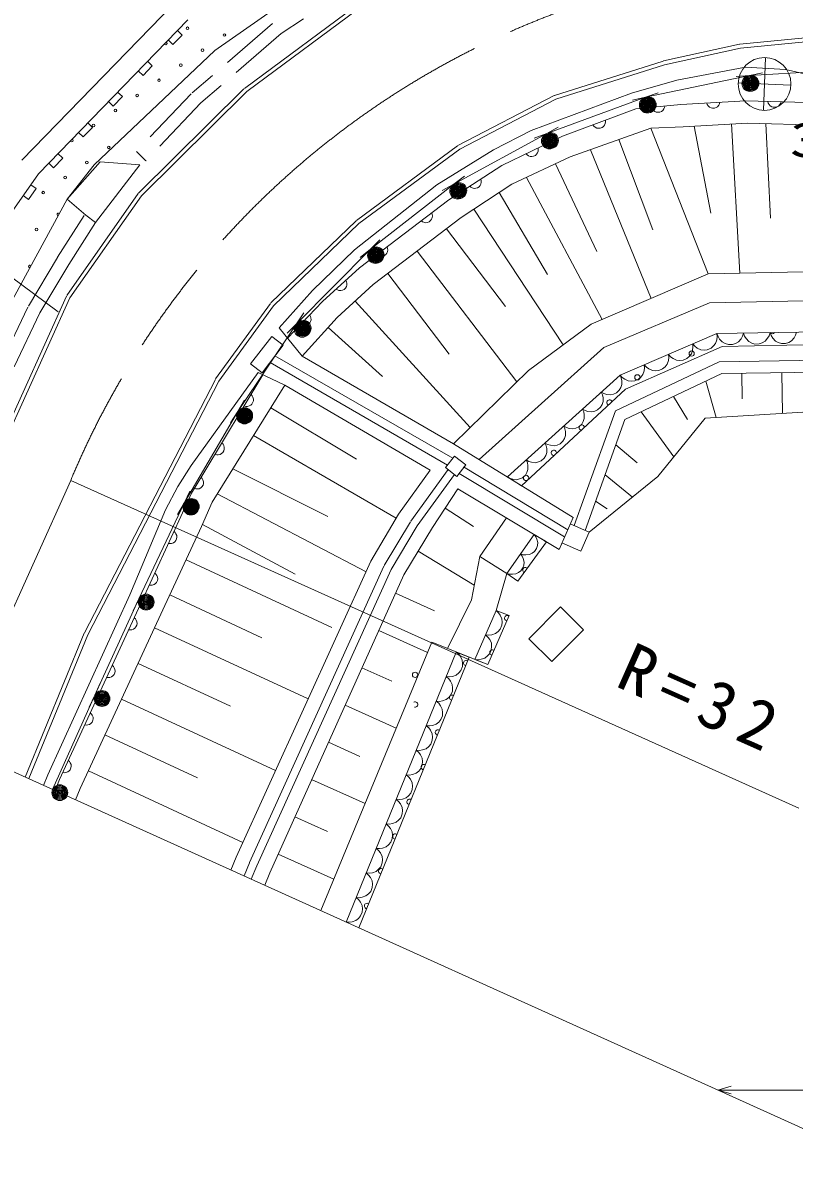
# Model space of a CAD drawing. Units: millimetres, scale not verified. Extents: x 30705 to 670705, y 16818 to 376818.
# Drawn here: x 416491 to 445578, y 247123 to 290322 of the extents above; entities that cross this region are included whole.
import ezdxf
from ezdxf.enums import TextEntityAlignment as Align

# ---------------------------------------------------------------- set-up
doc = ezdxf.new("R2010")
doc.units = ezdxf.units.MM
doc.header["$LTSCALE"] = 1000
doc.linetypes.add('CHAIN', pattern=[18.5, 12, -1.5, 3.5, -1.5])
doc.linetypes.add('USER3', pattern=[3, 2.25, -0.75])
doc.layers.add('S-SUV', color=7, linetype='Continuous', lineweight=13)
doc.layers.add('S-SUV-ROAD', color=7, linetype='Continuous', lineweight=13)
doc.styles.add('ＭＳ ゴシック', font='')
doc.styles.get('ＭＳ ゴシック').set_extended_font_data('MS Gothic')

# ---------------------------------------------------------------- blocks, each defined once
blk = doc.blocks.new('BUHIN27')
at = {"color": 7, "linetype": 'Continuous', "lineweight": 13}
blk.add_lwpolyline([(514, -78), (0, 0), (477, 206)], dxfattribs=at)
blk = doc.blocks.new('BUHIN30')
at = {"color": 7, "linetype": 'Continuous', "lineweight": 13}
for p, q in [((0, 995), (0, -995)), ((-995, 0), (995, 0))]:
    blk.add_line(p, q, dxfattribs=at)
blk.add_circle((0, 0), 995, dxfattribs=at)
blk = doc.blocks.new('BUHIN31')
at = {"color": 7, "linetype": 'Continuous', "lineweight": 13}
for radius in [298, 264, 230, 194, 159, 117, 81, 46.5, 9]:
    blk.add_circle((-110, -277), radius, dxfattribs=at)
blk = doc.blocks.new('BUHIN32')
at = {"color": 7, "linetype": 'Continuous', "lineweight": 13}
for radius in [298, 264, 230, 194, 159, 117, 81, 46.5, 9]:
    blk.add_circle((-113, -276), radius, dxfattribs=at)
blk = doc.blocks.new('BUHIN33')
at = {"color": 7, "linetype": 'Continuous', "lineweight": 13}
for radius in [298, 264, 230, 194, 159, 117, 81, 46.5, 9]:
    blk.add_circle((-116, -275), radius, dxfattribs=at)
blk = doc.blocks.new('BUHIN34')
at = {"color": 7, "linetype": 'Continuous', "lineweight": 13}
for radius in [298, 264, 230, 194, 159, 117, 81, 46.5, 9]:
    blk.add_circle((-140, -263), radius, dxfattribs=at)
blk = doc.blocks.new('BUHIN35')
at = {"color": 7, "linetype": 'Continuous', "lineweight": 13}
for radius in [298, 264, 230, 194, 159, 117, 81, 46.5, 9]:
    blk.add_circle((-155, -255), radius, dxfattribs=at)
blk = doc.blocks.new('BUHIN36')
at = {"color": 7, "linetype": 'Continuous', "lineweight": 13}
for radius in [298, 264, 230, 194, 159, 117, 81, 46.5, 9]:
    blk.add_circle((-201, -220), radius, dxfattribs=at)
blk = doc.blocks.new('BUHIN37')
at = {"color": 7, "linetype": 'Continuous', "lineweight": 13}
for radius in [298, 264, 230, 194, 159, 117, 81, 46.5, 9]:
    blk.add_circle((-227, -193), radius, dxfattribs=at)
blk = doc.blocks.new('BUHIN38')
at = {"color": 7, "linetype": 'Continuous', "lineweight": 13}
for radius in [298, 264, 230, 194, 159, 117, 81, 46.5, 9]:
    blk.add_circle((-256, -154), radius, dxfattribs=at)
blk = doc.blocks.new('BUHIN39')
at = {"color": 7, "linetype": 'Continuous', "lineweight": 13}
for radius in [298, 264, 230, 194, 159, 117, 81, 46.5, 9]:
    blk.add_circle((-276, -114), radius, dxfattribs=at)
blk = doc.blocks.new('BUHIN40')
at = {"color": 7, "linetype": 'Continuous', "lineweight": 13}
for radius in [298, 264, 230, 194, 159, 117, 81, 46.5, 9]:
    blk.add_circle((-289, -74), radius, dxfattribs=at)
blk = doc.blocks.new('BUHIN41')
at = {"color": 7, "linetype": 'Continuous', "lineweight": 13}
for radius in [298, 264, 230, 194, 159, 117, 81, 46.5, 9]:
    blk.add_circle((-297, -31), radius, dxfattribs=at)
blk = doc.blocks.new('BUHIN61')
at = {"color": 7, "linetype": 'Continuous', "lineweight": 13}
blk.add_lwpolyline([(-211, 134), (-345, -76), (76, -345), (211, -134)], dxfattribs=at)
blk = doc.blocks.new('BUHIN62')
at = {"color": 7, "linetype": 'Continuous', "lineweight": 13}
blk.add_lwpolyline([(-187, 166), (-353, -20), (20, -353), (187, -166)], dxfattribs=at)
blk = doc.blocks.new('BUHIN93')
at = {"color": 7, "linetype": 'Continuous', "lineweight": 13}
blk.add_lwpolyline([(231, -95), (191, -141), (145, -174), (80, -207), (17, -214), (-44, -208), (-115, -178), (-163, -140), (-202, -91), (-227, -22), (-236, 35), (-231, 95)], dxfattribs=at)
blk = doc.blocks.new('BUHIN94')
at = {"color": 7, "linetype": 'Continuous', "lineweight": 13}
blk.add_lwpolyline([(231, -95), (191, -140), (145, -174), (80, -207), (18, -214), (-43, -208), (-115, -178), (-163, -140), (-202, -91), (-227, -22), (-236, 35), (-231, 95)], dxfattribs=at)
blk = doc.blocks.new('BUHIN97')
at = {"color": 7, "linetype": 'Continuous', "lineweight": 13}
blk.add_lwpolyline([(219, -120), (174, -161), (125, -189), (57, -215), (-6, -215), (-66, -202), (-134, -165), (-177, -121), (-211, -68), (-228, 3), (-231, 60), (-219, 120)], dxfattribs=at)
blk = doc.blocks.new('BUHIN100')
at = {"color": 7, "linetype": 'Continuous', "lineweight": 13}
blk.add_lwpolyline([(160, -192), (103, -214), (46, -222), (-27, -220), (-85, -197), (-136, -163), (-185, -104), (-209, -47), (-221, 14), (-210, 87), (-192, 141), (-160, 192)], dxfattribs=at)
blk = doc.blocks.new('BUHIN106')
at = {"color": 7, "linetype": 'Continuous', "lineweight": 13}
blk.add_lwpolyline([(4, -250), (-54, -231), (-103, -202), (-159, -155), (-190, -100), (-208, -42), (-209, 36), (-193, 95), (-163, 150), (-109, 200), (-61, 230), (-4, 250)], dxfattribs=at)
blk = doc.blocks.new('BUHIN120')
at = {"color": 7, "linetype": 'Continuous', "lineweight": 13}
blk.add_lwpolyline([(-470, 169), (-474, 48), (-451, -64), (-396, -200), (-313, -294), (-215, -369), (-69, -421), (54, -426), (178, -407), (307, -336), (394, -264), (470, -169)], dxfattribs=at)
blk = doc.blocks.new('BUHIN121')
at = {"color": 7, "linetype": 'Continuous', "lineweight": 13}
blk.add_lwpolyline([(-469, 179), (-475, 58), (-454, -55), (-402, -193), (-320, -289), (-223, -366), (-78, -422), (46, -429), (171, -412), (301, -344), (390, -273), (469, -179)], dxfattribs=at)
blk = doc.blocks.new('BUHIN122')
at = {"color": 7, "linetype": 'Continuous', "lineweight": 13}
blk.add_lwpolyline([(-378, 241), (-405, 136), (-406, 33), (-386, -97), (-332, -195), (-261, -280), (-144, -355), (-37, -383), (75, -391), (202, -354), (292, -309), (378, -241)], dxfattribs=at)
blk = doc.blocks.new('BUHIN123')
at = {"color": 7, "linetype": 'Continuous', "lineweight": 13}
blk.add_lwpolyline([(-335, 340), (-388, 238), (-414, 132), (-424, -8), (-391, -123), (-338, -229), (-234, -334), (-130, -389), (-15, -424), (125, -416), (230, -390), (335, -340)], dxfattribs=at)
blk = doc.blocks.new('BUHIN124')
at = {"color": 7, "linetype": 'Continuous', "lineweight": 13}
blk.add_lwpolyline([(-215, 448), (-302, 365), (-364, 269), (-420, 135), (-427, 10), (-410, -111), (-343, -250), (-259, -339), (-158, -412), (-17, -452), (95, -462), (215, -448)], dxfattribs=at)
blk = doc.blocks.new('BUHIN125')
at = {"color": 7, "linetype": 'Continuous', "lineweight": 13}
blk.add_lwpolyline([(-30, 500), (-142, 456), (-236, 390), (-340, 286), (-394, 172), (-424, 53), (-415, -102), (-371, -218), (-304, -324), (-189, -415), (-88, -467), (30, -500)], dxfattribs=at)

msp = doc.modelspace()

# ---------------------------------------------------------------- linework, layer by layer
at = {"layer": 'S-SUV', "linetype": 'USER3'}
for p, q in [((429573, 292125), (426235, 289924)), ((425908, 290302), (422878, 287685)), ((426235, 289924), (423205, 287307)), ((422842, 287651), (420770, 285467)), ((423205, 287307), (421132, 285123)), ((418806, 283062), (417800, 281482)), ((419228, 282793), (418222, 281213)), ((417792, 281469), (416701, 279637)), ((418222, 281213), (417131, 279382)), ((416679, 279596), (414964, 275981)), ((417131, 279382), (415416, 275767))]:
    msp.add_line(p, q, dxfattribs=at)
at = {"layer": 'S-SUV'}
for p, q in [((424843, 287851), (429365, 291201)), ((417821, 279423), (402285, 290839)), ((416455, 285140), (422183, 291047)), ((424932, 287731), (429455, 291081)), ((417074, 284629), (422708, 290440)), ((440655, 288888), (443520, 289515)), ((443537, 289518), (445997, 289760)), ((443552, 289368), (446012, 289610)), ((440687, 288741), (443552, 289368)), ((436547, 287587), (440642, 288884)), ((436592, 287444), (440687, 288741)), ((443892, 288335), (447834, 288573)), ((439979, 287514), (443892, 288335)), ((443393, 288305), (443892, 288335)), ((443892, 288335), (444381, 288438)), ((420854, 283904), (424826, 287837)), ((420960, 283797), (424932, 287731)), ((432899, 285692), (436523, 287578)), ((432968, 285559), (436592, 287444)), ((436246, 286149), (439979, 287514)), ((439489, 287412), (439979, 287514)), ((439979, 287514), (440448, 287686)), ((441806, 286430), (442435, 283150)), ((443213, 286510), (443534, 280883)), ((444518, 286525), (444686, 282951)), ((432748, 284236), (436246, 286149)), ((435776, 285977), (436246, 286149)), ((436246, 286149), (436685, 286389)), ((440174, 286350), (442336, 280856)), ((429072, 282870), (432879, 285680)), ((429161, 282750), (432968, 285559)), ((438963, 285919), (440250, 282521)), ((437894, 285538), (440184, 279929)), ((436584, 285010), (438133, 281699)), ((413618, 279685), (417074, 284629)), ((432748, 284236), (433142, 284544)), ((435483, 284496), (438343, 279137)), ((418143, 280038), (420837, 283883)), ((429606, 281784), (432748, 284236)), ((432309, 283997), (432748, 284236)), ((434453, 283923), (436278, 280833)), ((418266, 279952), (420960, 283797)), ((433494, 283291), (436863, 278175)), ((425841, 279756), (429057, 282858)), ((425945, 279648), (429161, 282750)), ((432463, 282554), (434695, 279626)), ((429606, 281784), (429959, 282139)), ((426813, 278975), (429606, 281784)), ((429212, 281477), (429606, 281784)), ((431358, 281712), (435118, 276782)), ((430254, 280870), (432574, 277829)), ((415678, 274578), (418129, 280014)), ((415815, 274516), (418266, 279952)), ((423761, 276893), (425824, 279736)), ((423882, 276804), (425945, 279648)), ((429021, 279829), (433362, 275057)), ((426813, 278975), (427091, 279391)), ((424601, 275657), (426813, 278975)), ((426461, 278620), (426813, 278975)), ((428003, 278837), (430051, 276985)), ((425080, 277457), (425877, 278496)), ((425877, 278496), (426307, 278166)), ((426307, 278166), (425511, 277127)), ((425511, 277127), (425080, 277457)), ((438840, 275688), (442754, 277541)), ((442754, 277541), (448898, 277632)), ((439200, 275361), (442858, 277093)), ((442858, 277093), (448877, 277182)), ((443611, 277104), (443625, 276143)), ((445115, 277126), (445138, 275595)), ((418809, 267311), (423749, 276873)), ((418942, 267242), (423882, 276804)), ((442249, 276804), (442643, 275441)), ((424601, 275657), (424854, 276088)), ((441029, 276227), (441563, 275364)), ((422571, 272209), (424601, 275657)), ((424323, 275241), (424601, 275657)), ((425841, 275804), (429075, 273863)), ((437281, 271358), (438840, 275688)), ((439810, 275650), (441047, 273957)), ((437694, 271177), (439200, 275361)), ((425193, 274761), (430566, 271640)), ((438858, 274410), (439658, 273730)), ((432767, 273983), (432429, 273549)), ((433197, 273648), (432767, 273983)), ((424409, 273501), (427992, 271698)), ((431122, 271527), (432527, 273472)), ((432429, 273549), (432859, 273214)), ((432859, 273214), (433197, 273648)), ((418293, 273064), (445758, 260696)), ((431365, 271352), (432764, 273288)), ((435301, 272862), (434763, 273193)), ((440445, 273209), (437849, 271110)), ((438447, 273269), (439482, 272430)), ((422571, 272209), (422785, 272661)), ((420868, 268601), (422571, 272209)), ((422318, 271778), (422571, 272209)), ((423823, 272556), (429440, 269617)), ((438092, 272283), (438525, 271992)), ((432418, 272020), (433482, 271328)), ((423267, 271405), (426754, 269526)), ((430120, 269854), (431108, 271506)), ((430378, 269700), (431365, 271352)), ((437242, 271667), (436715, 270462)), ((437849, 271110), (437135, 271422)), ((435771, 271026), (436238, 270747)), ((437536, 270394), (437849, 271110)), ((436822, 270707), (437536, 270394)), ((422648, 270067), (428145, 267512)), ((431403, 270400), (433517, 269117)), ((425041, 258647), (430104, 269824)), ((425315, 258523), (430378, 269700)), ((434336, 268155), (434744, 269557)), ((435157, 269261), (434744, 269557)), ((420868, 268601), (421076, 269055)), ((422032, 268744), (425502, 267131)), ((430544, 268804), (432011, 268144)), ((419202, 264958), (420868, 268601)), ((420654, 268149), (420868, 268601)), ((436772, 268291), (435576, 267090)), ((437636, 267431), (436772, 268291)), ((434336, 268155), (434832, 267966)), ((421459, 267508), (427255, 264822)), ((429912, 267399), (431751, 266571)), ((436439, 266230), (437636, 267431)), ((416579, 261875), (418804, 267299)), ((416715, 261813), (418942, 267242)), ((435576, 267090), (436439, 266230)), ((432838, 266589), (433320, 266398)), ((420834, 266159), (424317, 264545)), ((434033, 266116), (433541, 266310)), ((429279, 265994), (430409, 265486)), ((419202, 264958), (419407, 265415)), ((417611, 261408), (419202, 264958)), ((418994, 264504), (419202, 264958)), ((420209, 264810), (426023, 262116)), ((428646, 264590), (430572, 263722)), ((419584, 263461), (423077, 261843)), ((428014, 263185), (429195, 262652)), ((414481, 262823), (416862, 261746)), ((418959, 262112), (424790, 259411)), ((416862, 261746), (418927, 260813)), ((427381, 261780), (429394, 260873)), ((418927, 260813), (449212, 247123)), ((426748, 260375), (427982, 259819)), ((426116, 258970), (428215, 258024)), ((424833, 258144), (425037, 258638)), ((425106, 258020), (425315, 258523)), ((442699, 250068), (477509, 250068))]:
    msp.add_line(p, q, dxfattribs=at)
at = {"layer": 'S-SUV', "linetype": 'CHAIN'}
msp.add_line((414124, 263807), (418293, 273064), dxfattribs=at)
at = {"layer": 'S-SUV'}
for points in [[(442781, 287326), (442764, 287268), (442737, 287217), (442693, 287160), (442639, 287127), (442582, 287106), (442504, 287102), (442445, 287116), (442388, 287143), (442336, 287195), (442304, 287242), (442282, 287299)], [(440706, 287185), (440692, 287126), (440667, 287074), (440625, 287015), (440573, 286980), (440516, 286956), (440439, 286949), (440379, 286960), (440321, 286984), (440267, 287034), (440233, 287080), (440208, 287135)], [(438461, 286647), (438462, 286586), (438451, 286530), (438426, 286462), (438385, 286415), (438336, 286378), (438263, 286351), (438202, 286347), (438140, 286356), (438075, 286390), (438030, 286425), (437992, 286473)], [(435921, 285602), (435928, 285542), (435922, 285485), (435903, 285415), (435866, 285364), (435821, 285323), (435751, 285289), (435691, 285280), (435628, 285283), (435560, 285311), (435512, 285342), (435470, 285386)], [(433761, 284432), (433776, 284373), (433777, 284316), (433767, 284244), (433738, 284188), (433698, 284142), (433633, 284100), (433574, 284082), (433512, 284077), (433441, 284097), (433389, 284121), (433342, 284159)], [(428675, 280616), (428699, 280560), (428709, 280504), (428711, 280431), (428691, 280372), (428660, 280319), (428602, 280267), (428547, 280240), (428487, 280225), (428413, 280233), (428358, 280248), (428306, 280278)], [(427308, 279299), (427336, 279245), (427350, 279190), (427358, 279118), (427341, 279057), (427313, 279003), (427260, 278946), (427207, 278916), (427147, 278897), (427074, 278900), (427018, 278911), (426963, 278938)], [(423217, 273179), (423256, 273132), (423281, 273081), (423303, 273012), (423300, 272949), (423284, 272890), (423243, 272824), (423197, 272783), (423143, 272752), (423071, 272740), (423013, 272740), (422955, 272754)], [(422753, 272372), (422797, 272330), (422829, 272283), (422859, 272217), (422863, 272154), (422855, 272093), (422822, 272023), (422782, 271977), (422732, 271939), (422662, 271918), (422605, 271911), (422545, 271918)]]:
    msp.add_lwpolyline(points, dxfattribs=at)
for centre, radius in [((422698, 290118), 49.8), ((424090, 289865), 49.8), ((423268, 289296), 49.8), ((422446, 288726), 49.8), ((421624, 288157), 49.8), ((420801, 287588), 49.8), ((419979, 287018), 49.8), ((419157, 286449), 49.8), ((419726, 285627), 49.8), ((418904, 285058), 49.8), ((418082, 284488), 49.8), ((417260, 283919), 49.8), ((417007, 282528), 49.8), ((441714, 277849), 99.5), ((439666, 276951), 99.5), ((435469, 273158), 99.5), ((431282, 265729), 99.5)]:
    msp.add_circle(centre, radius, dxfattribs=at)
for centre, radius, start, end in [((452798, 255107), 69509, 86.302, 163.17969), ((421876, 289549), 49.8, 198.1858, 73.5759), ((420549, 286196), 49.8, 115.1532, 151.7624), ((418335, 285880), 49.8, 181.3569, 90.4049), ((417829, 283097), 49.8, 42.2801, 260.5383), ((416755, 281136), 49.8, 35.4116, 267.4068), ((444760, 278697), 99.5, 216.1286, 325.812), ((438617, 276003), 99.5, 18.8512, 247.0236), ((437568, 275055), 99.5, 5.1733, 260.7015), ((436518, 274106), 99.5, 348.1802, 277.6946), ((436251, 270840), 99.5, 209.1723, 260.7326), ((435441, 269681), 99.5, 43.795, 244.089), ((434758, 267870), 99.5, 49.1742, 264.138), ((434198, 266572), 99.5, 49.4077, 263.9045), ((433210, 266178), 99.5, 57.3145, 258.3908), ((432676, 264869), 99.5, 56.5351, 259.1702), ((431284, 264611), 99.5, 259.394, 121.4214), ((432142, 263559), 99.5, 55.7536, 259.9516), ((431607, 262250), 99.5, 54.9698, 260.7354), ((431073, 260940), 99.5, 54.1836, 261.5217), ((430538, 259631), 99.5, 53.3947, 262.3106), ((430004, 258322), 99.5, 52.603, 263.1023), ((429470, 257012), 99.5, 51.8083, 263.897)]:
    msp.add_arc(centre, radius, start, end, dxfattribs=at)
at = {"layer": 'S-SUV', "linetype": 'CHAIN'}
msp.add_arc((447819, 260726), 32000, 83.4041, 157.3212, dxfattribs=at)
at = {"layer": 'S-SUV-ROAD'}
for p, q in [((429845, 293558), (423731, 289277)), ((423731, 289277), (419177, 284962)), ((441153, 288157), (443744, 288650)), ((445256, 288569), (443744, 288650)), ((447396, 288069), (445256, 288569)), ((439444, 287674), (441153, 288157)), ((435659, 286262), (439444, 287674)), ((441304, 287245), (443759, 287380)), ((448075, 287262), (443759, 287380)), ((436843, 286045), (439610, 287075)), ((439610, 287075), (441304, 287245)), ((441392, 286406), (443820, 286545)), ((443820, 286545), (448009, 286426)), ((434241, 285531), (435659, 286262)), ((434549, 284944), (436843, 286045)), ((437134, 285268), (440174, 286350)), ((440174, 286350), (441392, 286406)), ((421132, 285123), (420770, 285467)), ((432103, 284211), (434241, 285531)), ((434933, 284238), (437134, 285268)), ((418164, 283677), (419399, 285087)), ((419177, 284962), (418164, 283677)), ((420900, 284970), (419228, 282793)), ((419399, 285087), (420900, 284970)), ((432555, 283648), (434549, 284944)), ((428998, 281757), (432103, 284211)), ((433015, 282975), (434933, 284238)), ((418164, 283677), (414167, 276343)), ((418164, 283677), (418859, 283068)), ((429183, 281081), (432555, 283648)), ((419228, 282793), (418859, 283068)), ((429702, 280449), (433015, 282975)), ((427411, 280231), (428998, 281757)), ((427797, 279813), (429183, 281081)), ((442336, 280856), (437924, 278957)), ((448569, 280995), (442336, 280856)), ((428339, 279209), (429702, 280449)), ((426153, 278816), (427411, 280231)), ((426474, 278424), (427797, 279813)), ((438403, 278081), (442383, 279767)), ((442383, 279767), (448750, 279898)), ((427023, 277754), (428339, 279209)), ((427023, 277754), (426153, 278816)), ((437924, 278957), (435555, 277211)), ((442669, 278604), (448677, 278706)), ((439015, 277037), (442669, 278604)), ((442863, 278112), (448821, 278247)), ((433697, 273850), (438403, 278081)), ((439220, 276508), (442863, 278112)), ((432500, 273640), (425811, 277514)), ((432704, 273902), (425994, 277758)), ((427023, 277754), (432735, 274442)), ((422839, 273629), (425368, 277131)), ((423321, 273347), (425546, 277045)), ((426367, 276652), (425368, 277131)), ((435555, 277211), (432735, 274442)), ((434763, 273193), (439015, 277037)), ((424018, 272871), (426367, 276652)), ((431858, 273447), (426367, 276652)), ((435301, 272862), (439220, 276508)), ((448707, 275815), (442220, 275415)), ((442220, 275415), (440445, 273209)), ((437242, 271667), (432735, 274442)), ((422332, 272836), (422839, 273629)), ((430652, 271788), (431858, 273447)), ((433114, 273570), (437038, 271201)), ((422851, 272587), (423321, 273347)), ((436919, 270930), (432944, 273318)), ((421875, 271957), (422332, 272836)), ((422446, 271704), (422851, 272587)), ((423629, 272241), (424018, 272871)), ((431945, 271293), (432891, 272747)), ((432891, 272747), (436715, 270462)), ((423230, 271321), (423629, 272241)), ((420522, 268752), (421875, 271957)), ((429620, 270013), (430652, 271788)), ((420997, 268554), (422446, 271704)), ((421771, 268182), (423230, 271321)), ((430861, 269507), (431945, 271293)), ((433726, 270195), (434733, 271646)), ((435771, 271026), (434744, 269557)), ((435157, 269261), (436238, 270747)), ((424537, 258855), (429620, 270013)), ((433407, 268555), (433726, 270195)), ((433726, 270195), (434744, 269557)), ((425799, 258267), (430861, 269507)), ((434744, 269557), (435157, 269261)), ((417432, 261953), (420522, 268752)), ((417869, 261778), (420997, 268554)), ((433407, 268555), (432507, 266720)), ((418647, 261438), (421771, 268182)), ((434336, 268155), (433541, 266310)), ((434033, 266116), (434832, 267966)), ((434832, 267966), (434336, 268155)), ((434336, 268155), (434832, 267966)), ((427724, 256837), (431910, 266956)), ((432838, 266589), (428681, 256404)), ((434033, 266116), (431910, 266956)), ((429163, 256186), (433320, 266398)), ((417273, 261561), (417432, 261953)), ((417703, 261366), (417869, 261778)), ((418475, 261018), (418647, 261438)), ((424337, 258367), (424537, 258855)), ((425616, 257790), (425799, 258267))]:
    msp.add_line(p, q, dxfattribs=at)

# ---------------------------------------------------------------- block references
at = {"layer": 'S-SUV'}
for name, p, rotation in [('BUHIN62', (422145, 289859), 87.58333), ('BUHIN30', (444464, 288018), 87.58333), ('BUHIN62', (421018, 288697), 87.58333), ('BUHIN41', (443892, 288335), 87.58333), ('BUHIN40', (443892, 288335), 87.58333), ('BUHIN62', (419891, 287535), 87.58333), ('BUHIN40', (439979, 287514), 87.58333), ('BUHIN39', (439979, 287514), 87.58333), ('BUHIN106', (444838, 287350), 87.58333), ('BUHIN62', (418764, 286373), 87.58333), ('BUHIN39', (436246, 286149), 87.58333), ('BUHIN38', (436246, 286149), 87.58333), ('BUHIN62', (417637, 285210), 87.58333), ('BUHIN38', (432748, 284236), 87.58333), ('BUHIN37', (432748, 284236), 87.58333), ('BUHIN61', (416642, 284011), 87.58333), ('BUHIN100', (431712, 283006), 87.58333), ('BUHIN37', (429606, 281784), 87.58333), ('BUHIN36', (429606, 281784), 87.58333), ('BUHIN100', (430026, 281723), 87.58333), ('BUHIN36', (426813, 278975), 87.58333), ('BUHIN35', (426813, 278975), 87.58333), ('BUHIN124', (442212, 278408), 87.58333), ('BUHIN125', (443170, 278613), 87.58333), ('BUHIN125', (444171, 278630), 87.58333), ('BUHIN125', (445172, 278647), 87.58333), ('BUHIN124', (441299, 278016), 87.58333), ('BUHIN124', (440385, 277625), 87.58333), ('BUHIN124', (439472, 277233), 87.58333), ('BUHIN123', (438661, 276717), 87.58333), ('BUHIN97', (424969, 276085), 87.58333), ('BUHIN123', (437952, 276076), 87.58333), ('BUHIN35', (424601, 275657), 87.58333), ('BUHIN34', (424601, 275657), 87.58333), ('BUHIN123', (437243, 275435), 87.58333), ('BUHIN123', (436535, 274795), 87.58333), ('BUHIN97', (423870, 274259), 87.58333), ('BUHIN123', (435826, 274154), 87.58333), ('BUHIN123', (435118, 273514), 87.58333), ('BUHIN34', (422571, 272209), 87.58333), ('BUHIN33', (422571, 272209), 87.58333), ('BUHIN94', (422084, 270916), 87.58333), ('BUHIN122', (435514, 270659), 87.58333), ('BUHIN122', (435001, 269925), 87.58333), ('BUHIN94', (421360, 269341), 87.58333), ('BUHIN33', (420868, 268601), 87.58333), ('BUHIN32', (420868, 268601), 87.58333), ('BUHIN93', (420583, 267657), 87.58333), ('BUHIN121', (434137, 267694), 87.58333), ('BUHIN121', (433740, 266772), 87.58333), ('BUHIN120', (432649, 266126), 87.58333), ('BUHIN93', (419754, 265862), 87.58333), ('BUHIN120', (432271, 265200), 87.58333), ('BUHIN32', (419202, 264958), 87.58333), ('BUHIN31', (419202, 264958), 87.58333), ('BUHIN120', (431893, 264274), 87.58333), ('BUHIN93', (418926, 264067), 87.58333), ('BUHIN120', (431515, 263348), 87.58333), ('BUHIN120', (431138, 262422), 87.58333), ('BUHIN93', (418097, 262273), 87.58333), ('BUHIN120', (430760, 261496), 87.58333), ('BUHIN31', (417611, 261408), 87.58333), ('BUHIN120', (430382, 260570), 87.58333), ('BUHIN120', (430004, 259644), 87.58333), ('BUHIN120', (429626, 258719), 87.58333), ('BUHIN120', (429248, 257793), 87.58333), ('BUHIN120', (428870, 256867), 87.58333), ('BUHIN27', (442699, 250068), 352.58333)]:
    msp.add_blockref(name, p, dxfattribs=dict(at, rotation=rotation))

# ---------------------------------------------------------------- texts
at = {"layer": 'S-SUV', "style": 'ＭＳ ゴシック', "width": 1.5}
msp.add_text('31507-03', height=1320, dxfattribs=at).set_placement((445407, 284860), align=Align.BOTTOM_LEFT)
at = {"layer": 'S-SUV', "insert": (438762, 265300), "char_height": 1833, "attachment_point": 7, "rotation": 336, "style": 'ＭＳ ゴシック'}
msp.add_mtext('\\T1.32;R=32', dxfattribs=at)

doc.saveas('drawing.dxf')
